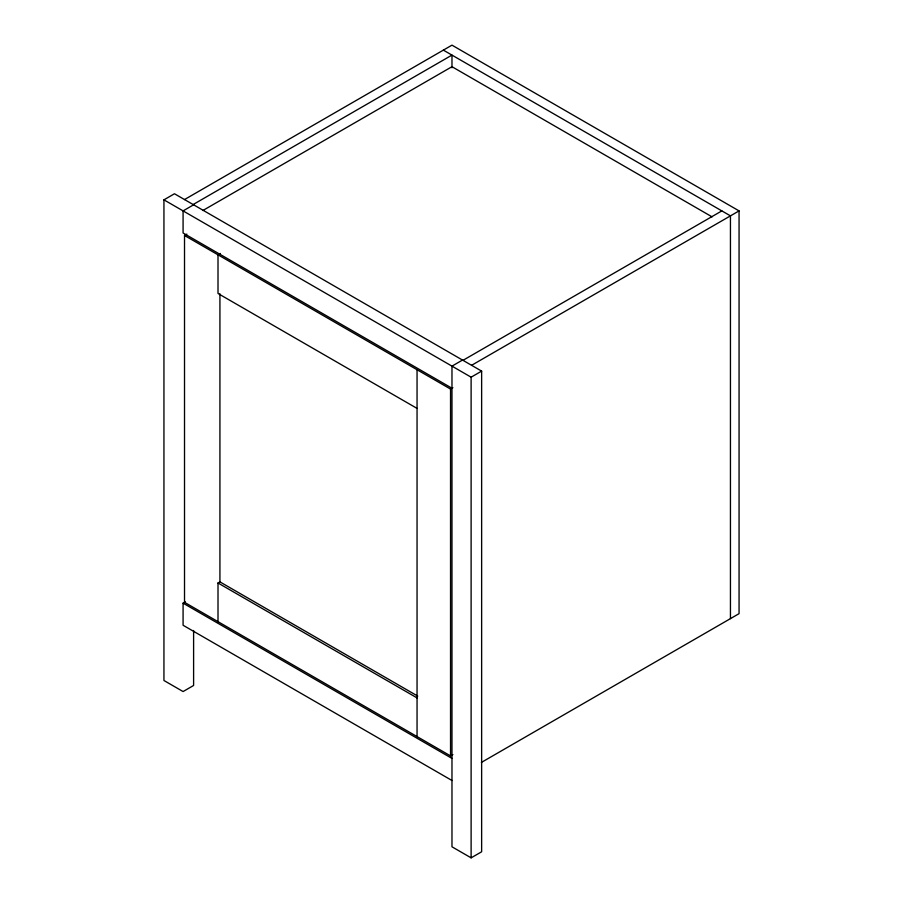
<?xml version="1.0" encoding="UTF-8"?>
<svg xmlns="http://www.w3.org/2000/svg" width="903" height="903" viewBox="0 0 903 903"><rect width="100%" height="100%" fill="white"/><g stroke="black" fill="none" stroke-linecap="round" stroke-linejoin="round"><path stroke-width="1.35" d="M193.603 630.508L193.603 685.479L183.083 691.551L163.94 680.501L163.94 199.845L174.471 193.761L481.638 371.11L481.638 851.777L471.118 857.85L451.974 846.8L451.974 366.144L462.505 360.06M184.517 199.563L451.974 45.15L739.06 210.896L739.06 613.656L481.367 762.437M193.129 204.541L451.974 55.094L451.974 67.77M193.603 204.812L183.083 210.896L183.083 232.997L451.974 388.234M202.893 210.501L451.974 66.698L712.061 216.855M452.877 754.569L450.541 755.913L184.517 602.324L184.517 235.48L186.853 234.125M220.355 253.461L218.007 254.815L218.007 293.486L417.051 408.404M462.979 360.342L721.836 210.896M471.592 365.309L739.06 210.896M184.517 235.48L450.541 389.069L452.877 387.714M163.94 199.845L471.118 377.183L481.638 371.11M451.974 780.497L183.083 625.26L183.083 603.159L185.42 601.804M218.007 621.67L218.007 582.988L220.355 581.645M443.362 50.128L730.448 215.862L730.448 618.623M417.739 696.1L219.926 581.882L219.926 293.791M218.007 582.988L417.051 697.906M183.083 603.159L451.974 758.407M471.118 377.183L471.118 857.85M450.541 389.069L450.541 755.913M417.051 369.733L417.051 736.577"/></g></svg>
